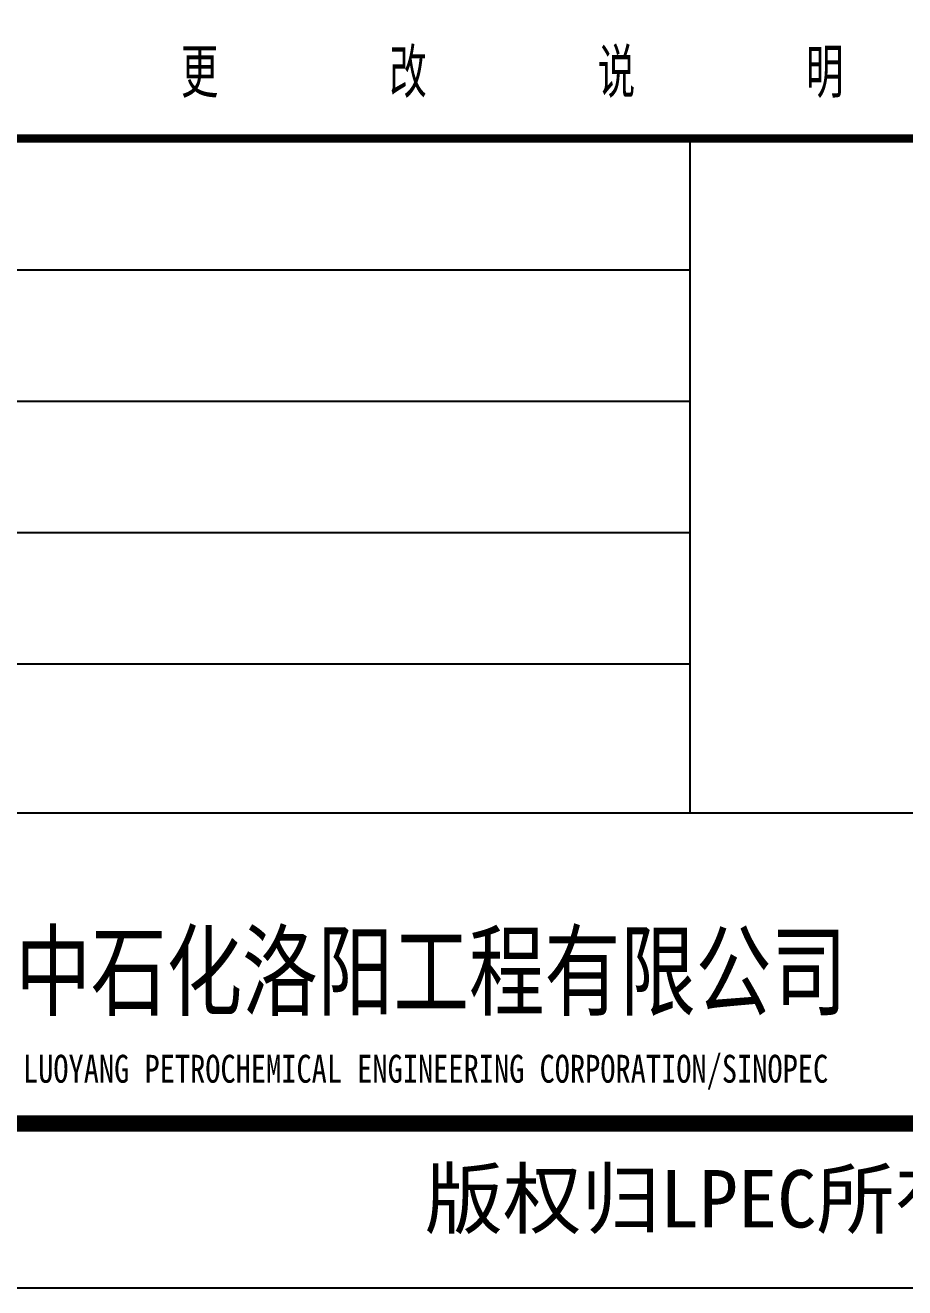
# Model space of a CAD drawing. Extents: x 24843 to 27502, y -10108 to -7552.
# Drawn here: x 27294.9 to 27348.4, y -10107.9 to -10031 of the extents above; entities that cross this region are included whole.
import ezdxf

# ---------------------------------------------------------------- set-up
doc = ezdxf.new("R2010")
doc.units = 0
doc.layers.get('0').update_dxf_attribs({"linetype": 'CONTINUOUS'})
doc.styles.add('CORPORATION', font='simhei.ttf')
doc.styles.add('LYTXT', font='ascii.shx', dxfattribs={"width": 0.8, "height": 4, "bigfont": 'LYTXT.shx'})
doc.styles.add('ttst', font='', dxfattribs={"width": 0.8})
doc.styles.get('ttst').set_extended_font_data('SimSun')

msp = doc.modelspace()

# ---------------------------------------------------------------- linework, layer by layer
for p, q in [((27335.357, -10078.986), (27335.357, -10037.915)), ((27271.357, -10045.915), (27335.357, -10045.915)), ((27271.357, -10053.915), (27335.357, -10053.915)), ((27271.357, -10061.915), (27335.357, -10061.915)), ((27271.357, -10069.915), (27335.357, -10069.915)), ((27271.357, -10078.986), (27451.357, -10078.986))]:
    msp.add_line(p, q)
msp.add_lwpolyline([(26620.357, -10107.915), (27461.357, -10107.915), (27461.357, -9513.915), (26620.357, -9513.915)], close=True)
at = {"const_width": 1}
msp.add_lwpolyline([(26645.357, -10097.915), (27451.357, -10097.915), (27451.357, -9523.915), (26645.357, -9523.915)], close=True, dxfattribs=at)
at = {"const_width": 0.5}
for points in [[(27271.357, -10037.915), (27451.357, -10037.915)], [(27271.357, -10097.915), (27451.357, -10097.915)], [(27271.357, -10097.915), (27451.357, -10097.915)]]:
    msp.add_lwpolyline(points, dxfattribs=at)

# ---------------------------------------------------------------- texts
for s, height, style, width, p in [('更        改        说        明', 3, 'LYTXT', 0.8, (27304.347, -10035.424)), ('中石化洛阳工程有限公司', 4.5, 'CORPORATION', 0.75, (27294.267, -10090.87)), ('LUOYANG PETROCHEMICAL ENGINEERING CORPORATION/SINOPEC', 1.7, 'ttst', 0.8, (27294.73, -10095.426))]:
    msp.add_text(s, height=height, dxfattribs=dict(style=style, width=width)).set_placement(p)
at = {"style": 'CORPORATION'}
msp.add_text('版权归LPEC所有，未经LPEC书面许可，不得以任何方式使用', height=3.5, dxfattribs=at).set_placement((27319.192, -10104.244))

doc.saveas('drawing.dxf')
